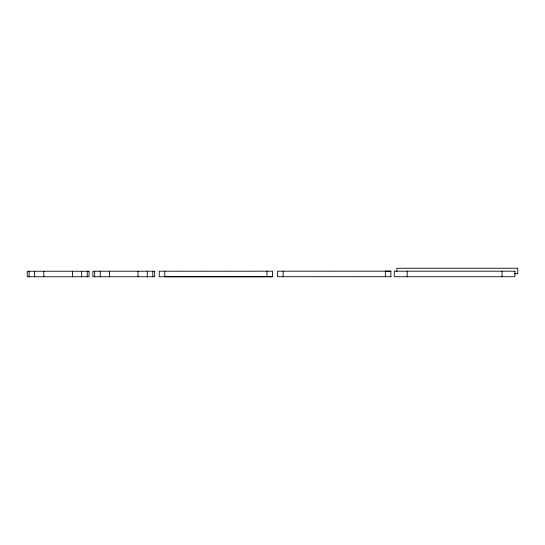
<?xml version="1.0" encoding="UTF-8"?>
<svg xmlns="http://www.w3.org/2000/svg" width="545" height="545" viewBox="0 0 545 545"><rect width="100%" height="100%" fill="white"/><g stroke="black" fill="none" stroke-linecap="round" stroke-linejoin="round"><path stroke-width="0.82" d="M385.356 271.172L390.894 271.172L390.894 276.724M390.894 271.185L277.603 271.192L277.603 276.724L390.894 276.71M514.344 273.767L517.75 273.767L517.75 268.235L396.896 268.235L396.896 271.396M272.52 276.731L159.229 276.744L159.235 271.212L272.52 271.192L272.52 276.744L164.767 276.744L164.767 271.212M502.034 271.192L502.034 276.724M407.19 271.192L407.19 276.724M385.356 271.185L385.356 276.724M283.134 271.192L283.141 276.724M266.982 271.206L266.982 276.744M152.811 271.219L152.811 276.751M147.273 271.219L147.273 276.751M138.048 271.219L138.048 276.751M109.45 271.219L109.45 276.751M100.226 271.219L100.226 276.751M94.687 271.219L94.687 276.751M87.214 271.233L87.214 276.765M81.682 271.233L81.682 276.765M72.458 271.233L72.458 276.765M43.859 271.233L43.859 276.765M34.628 271.233L34.628 276.765M29.096 271.233L29.096 276.765M89.06 271.233L27.25 271.233L27.25 276.765L89.06 276.765L89.06 271.233M154.651 271.219L92.841 271.219L92.841 276.751L154.651 276.751L154.651 271.219M514.943 271.192L394.273 271.192L394.273 276.724L514.943 276.724L514.943 271.192"/></g></svg>
